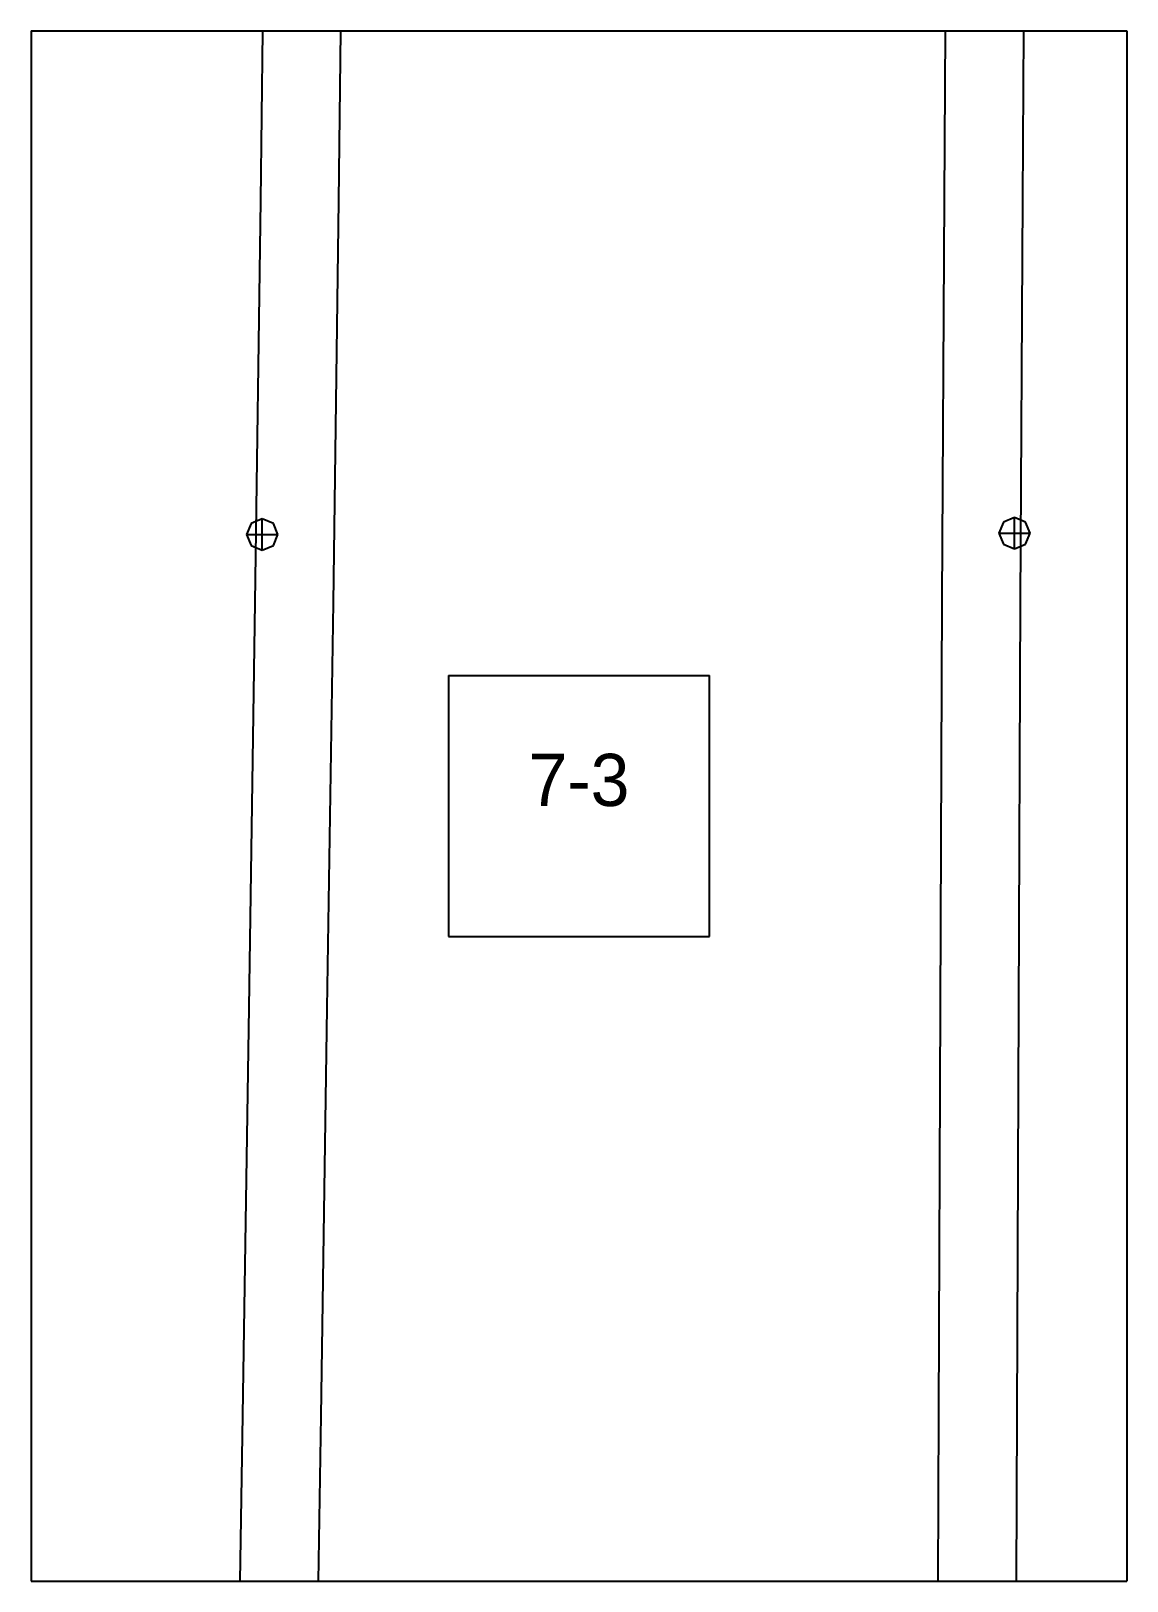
# Paper-space layout 'Plan 7-3' of a CAD drawing. Header units: metres, sheet in millimetres. Extents: x 0 to 210, y 0 to 297.
# The model-space entities are those that its viewports show. They can reach past a viewport. Long polylines and large blocks are cut down to what shows.
import ezdxf
from ezdxf.enums import TextEntityAlignment as Align

# ---------------------------------------------------------------- set-up
doc = ezdxf.new("R2010")
doc.units = ezdxf.units.M
for name, color, linetype in [('default', 7, 'Continuous'), ('TEXTLAYER', 7, 'Continuous'), ('VIEWPORTS', 7, 'Continuous')]:
    doc.layers.add(name, color=color, linetype=linetype)

msp = doc.modelspace()

# ---------------------------------------------------------------- linework, layer by layer
at = {"color": 9}
for p, q in [((420, -1485), (420, -1782)), ((420, -1485), (420, -1782)), ((630, -1485), (630, -1782)), ((630, -1485), (630, -1782)), ((210, -1782), (420, -1782)), ((210, -1782), (420, -1782)), ((420, -1782), (630, -1782)), ((420, -1782), (420, -2079)), ((420, -1782), (630, -1782)), ((420, -1782), (420, -2079)), ((630, -1782), (840, -1782)), ((630, -1782), (630, -2079)), ((630, -1782), (840, -1782)), ((630, -1782), (630, -2079)), ((500, -1905.5), (550, -1905.5)), ((500, -1905.5), (500, -1955.5)), ((550, -1955.5), (550, -1905.5)), ((500, -1955.5), (550, -1955.5)), ((210, -2079), (420, -2079)), ((210, -2079), (420, -2079)), ((420, -2079), (630, -2079)), ((420, -2079), (420, -2376)), ((420, -2079), (630, -2079)), ((420, -2079), (420, -2376)), ((630, -2079), (840, -2079)), ((630, -2079), (630, -2376)), ((630, -2079), (840, -2079)), ((630, -2079), (630, -2376))]:
    msp.add_line(p, q, dxfattribs=at)
at = {"layer": 'default', "color": 7, "linetype": 'Continuous'}
for p, q in [((464.01, -1814.46), (464.9, -1738.22)), ((479.01, -1814.57), (479.9, -1738.33)), ((595.01, -1814.06), (595.59, -1737.82)), ((610.01, -1814.24), (610.59, -1738)), ((462.94, -1891.48), (464.01, -1814.46)), ((477.94, -1891.59), (479.01, -1814.57)), ((594.59, -1891.09), (595.01, -1814.06)), ((609.59, -1891.27), (610.01, -1814.24)), ((462.2, -1876.34), (461.32, -1878.46)), ((464.32, -1875.46), (462.2, -1876.34)), ((466.44, -1876.34), (464.32, -1875.46)), ((464.32, -1881.46), (464.32, -1875.46)), ((467.32, -1878.46), (466.44, -1876.34)), ((606.34, -1876.1), (605.46, -1878.22)), ((608.46, -1875.22), (606.34, -1876.1)), ((610.58, -1876.1), (608.46, -1875.22)), ((608.46, -1881.22), (608.46, -1875.22)), ((611.46, -1878.22), (610.58, -1876.1)), ((461.32, -1878.46), (462.2, -1880.58)), ((461.32, -1878.46), (467.32, -1878.46)), ((466.44, -1880.58), (467.32, -1878.46)), ((605.46, -1878.22), (606.34, -1880.34)), ((605.46, -1878.22), (611.46, -1878.22)), ((610.58, -1880.34), (611.46, -1878.22)), ((462.2, -1880.58), (464.32, -1881.46)), ((464.32, -1881.46), (466.44, -1880.58)), ((606.34, -1880.34), (608.46, -1881.22)), ((608.46, -1881.22), (610.58, -1880.34)), ((461.77, -1969.14), (462.94, -1891.48)), ((476.77, -1969.25), (477.94, -1891.59)), ((594.26, -1968.76), (594.59, -1891.09)), ((609.26, -1968.93), (609.59, -1891.27)), ((593.94, -2046.85), (594.26, -1968.76)), ((608.94, -2047.02), (609.26, -1968.93)), ((460.58, -2047.22), (461.77, -1969.14)), ((475.58, -2047.34), (476.77, -1969.25)), ((459.38, -2125.49), (460.58, -2047.22)), ((474.38, -2125.61), (475.58, -2047.34)), ((593.63, -2125.14), (593.94, -2046.85)), ((608.63, -2125.31), (608.94, -2047.02))]:
    msp.add_line(p, q, dxfattribs=at)

# ---------------------------------------------------------------- texts
at = {"layer": 'TEXTLAYER', "color": 1}
msp.add_text('7-3', height=10, dxfattribs=at).set_placement((525, -1930.5), align=Align.CENTER)

psp = doc.layouts.new('Plan 7-3')

# ---------------------------------------------------------------- viewports
at = {"layer": 'VIEWPORTS'}
psp.add_viewport(center=(105, 148.5), size=(210, 297), view_center_point=(525, -1930.5), view_height=297, dxfattribs=at)

doc.saveas('drawing.dxf')
